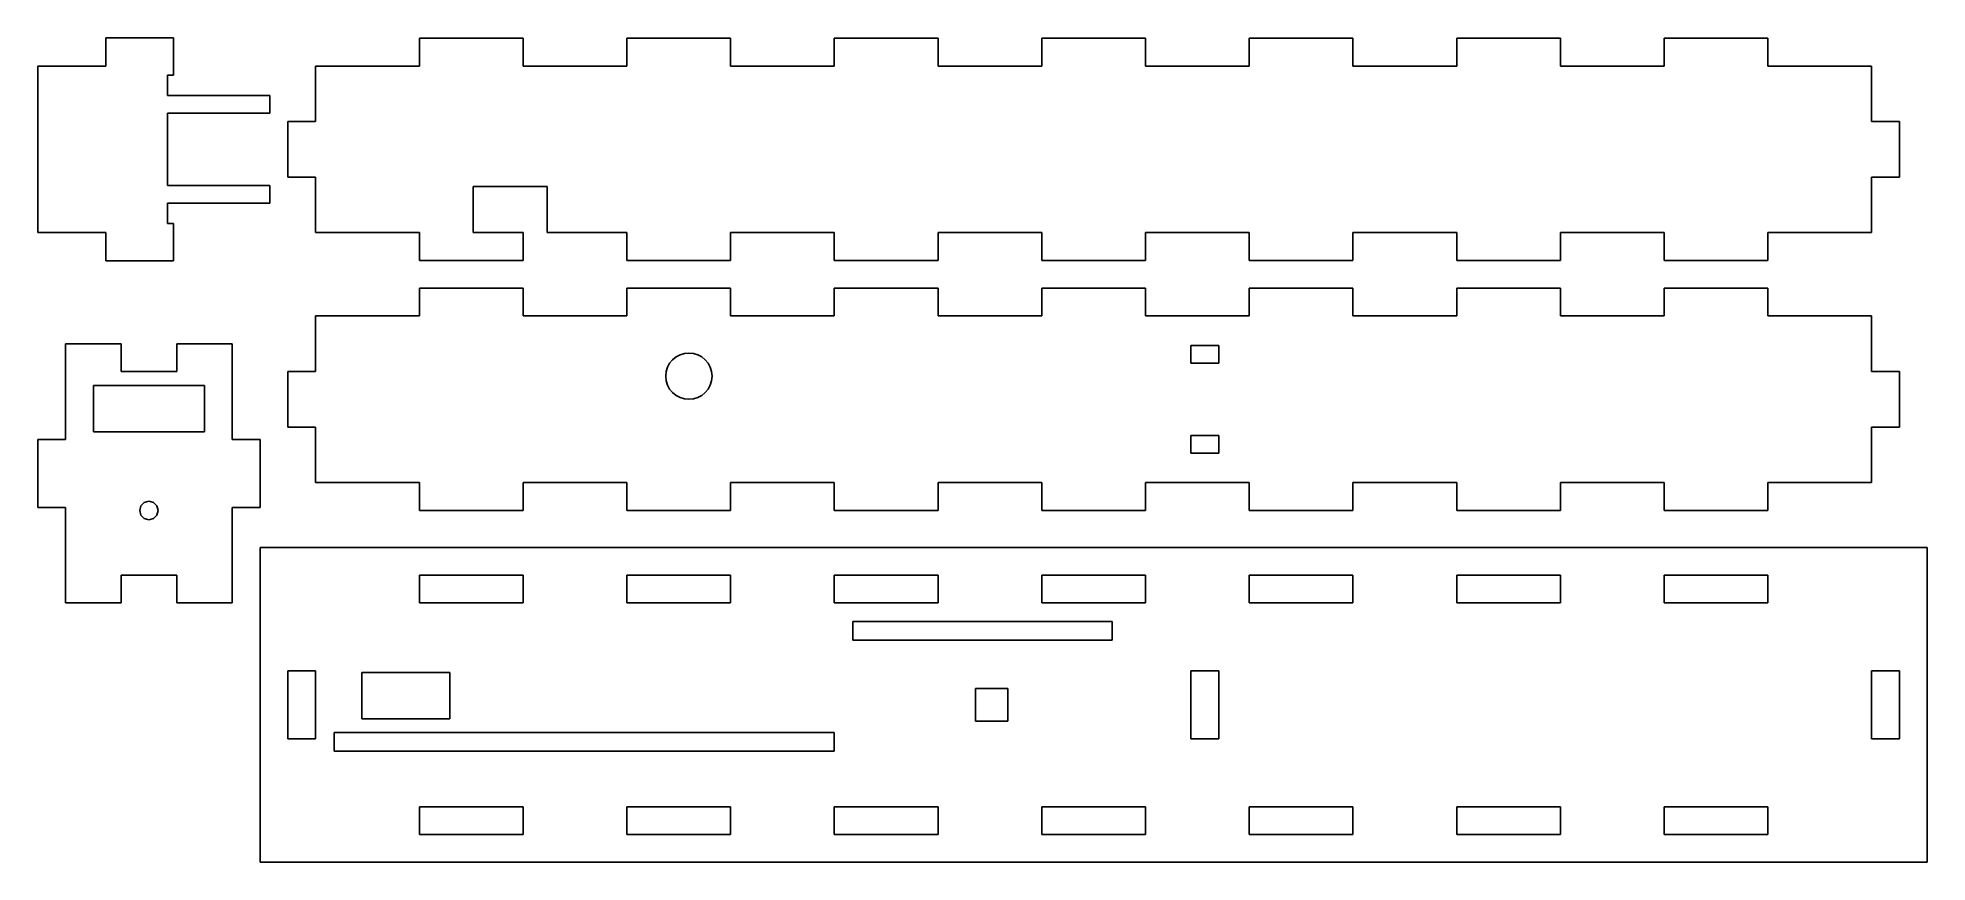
# Model space of a CAD drawing. Extents: x -27 to 177, y -98 to -9.
import ezdxf

# ---------------------------------------------------------------- set-up
doc = ezdxf.new("R2010")
doc.units = 0

msp = doc.modelspace()

# ---------------------------------------------------------------- linework, layer by layer
for p, q in [((-12.33, -8.95), (-19.67, -8.95)), ((-19.67, -8.95), (-19.67, -12)), ((-12.33, -13), (-12.33, -8.95)), ((14.2, -12, 0), (14.2, -9)), ((14.2, -9), (25.4, -9)), ((25.4, -9), (25.4, -12, 0)), ((36.6, -12, 0), (36.6, -9)), ((36.6, -9), (47.8, -9)), ((47.8, -9), (47.8, -12, 0)), ((59, -12, 0), (59, -9)), ((59, -9), (70.2, -9)), ((70.2, -9), (70.2, -12, 0)), ((81.4, -12, 0), (81.4, -9)), ((81.4, -9), (92.6, -9)), ((92.6, -9), (92.6, -12, 0)), ((103.8, -12, 0), (103.8, -9)), ((103.8, -9), (115, -9)), ((115, -9), (115, -12, 0)), ((126.2, -12, 0), (126.2, -9)), ((126.2, -9), (137.4, -9)), ((137.4, -9), (137.4, -12, 0)), ((148.6, -12, 0), (148.6, -9)), ((148.6, -9), (159.8, -9)), ((159.8, -9), (159.8, -12, 0)), ((-19.67, -12), (-27, -12)), ((-27, -30), (-27, -12)), ((3, -12, 0), (14.2, -12, 0)), ((3, -12, 0), (3, -18, 0)), ((25.4, -12, 0), (36.6, -12, 0)), ((47.8, -12, 0), (59, -12, 0)), ((70.2, -12, 0), (81.4, -12, 0)), ((97.5, -12, 0), (92.6, -12, 0)), ((97.5, -12, 0), (100.5, -12, 0)), ((100.5, -12, 0), (103.8, -12, 0)), ((115, -12, 0), (126.2, -12, 0)), ((137.4, -12, 0), (148.6, -12, 0)), ((159.8, -12, 0), (171, -12, 0)), ((171, -12, 0), (171, -18, 0)), ((-13, -13, 0), (-12.33, -13)), ((-13, -13, 0), (-13, -15.2, 0)), ((-1.95, -15.2, 0), (-13, -15.2, 0)), ((-1.95, -17.1, 0), (-1.95, -15.2, 0)), ((-13, -24.9, 0), (-13, -17.1, 0)), ((-13, -17.1, 0), (-1.95, -17.1, 0)), ((0, -24, 0), (0, -18, 0)), ((0, -18, 0), (3, -18, 0)), ((171, -18, 0), (174, -18, 0)), ((174, -18, 0), (174, -24, 0)), ((3, -24, 0), (0, -24, 0)), ((3, -30, 0), (3, -24, 0)), ((174, -24, 0), (171, -24, 0)), ((171, -24, 0), (171, -30, 0)), ((-1.95, -24.9, 0), (-13, -24.9, 0)), ((-1.95, -26.8, 0), (-1.95, -24.9, 0)), ((20, -25, 0), (20, -30, 0)), ((20, -25, 0), (28, -25, 0)), ((28, -25, 0), (28, -30, 0)), ((-13, -29, 0), (-13, -26.8, 0)), ((-13, -26.8, 0), (-1.95, -26.8, 0)), ((-27, -30), (-19.67, -30)), ((-19.67, -30), (-19.67, -33.05)), ((-12.33, -29), (-13, -29, 0)), ((-12.33, -33.05), (-12.33, -29)), ((14.2, -30, 0), (3, -30, 0)), ((14.2, -33, 0), (14.2, -30, 0)), ((25.4, -30, 0), (20, -30, 0)), ((25.4, -30, 0), (25.4, -33, 0)), ((36.6, -30, 0), (28, -30, 0)), ((36.6, -33, 0), (36.6, -30, 0)), ((59, -30, 0), (47.8, -30, 0)), ((47.8, -30, 0), (47.8, -33, 0)), ((59, -33, 0), (59, -30, 0)), ((81.4, -30, 0), (70.2, -30, 0)), ((70.2, -30, 0), (70.2, -33, 0)), ((81.4, -33, 0), (81.4, -30, 0)), ((97.5, -30, 0), (92.6, -30, 0)), ((92.6, -30, 0), (92.6, -33, 0)), ((97.5, -30, 0), (100.5, -30, 0)), ((100.5, -30, 0), (103.8, -30, 0)), ((103.8, -33, 0), (103.8, -30, 0)), ((126.2, -30, 0), (115, -30, 0)), ((115, -30, 0), (115, -33, 0)), ((126.2, -33, 0), (126.2, -30, 0)), ((148.6, -30, 0), (137.4, -30, 0)), ((137.4, -30, 0), (137.4, -33, 0)), ((148.6, -33, 0), (148.6, -30, 0)), ((171, -30, 0), (159.8, -30, 0)), ((159.8, -30, 0), (159.8, -33, 0)), ((-19.67, -33.05), (-12.33, -33.05)), ((25.4, -33, 0), (14.2, -33, 0)), ((47.8, -33, 0), (36.6, -33, 0)), ((70.2, -33, 0), (59, -33, 0)), ((92.6, -33, 0), (81.4, -33, 0)), ((115, -33, 0), (103.8, -33, 0)), ((137.4, -33, 0), (126.2, -33, 0)), ((159.8, -33, 0), (148.6, -33, 0)), ((14.2, -39, 0), (14.2, -36)), ((14.2, -36), (25.4, -36)), ((25.4, -36), (25.4, -39, 0)), ((36.6, -39, 0), (36.6, -36)), ((36.6, -36), (47.8, -36)), ((47.8, -36), (47.8, -39, 0)), ((59, -39, 0), (59, -36)), ((59, -36), (70.2, -36)), ((70.2, -36), (70.2, -39, 0)), ((81.4, -39, 0), (81.4, -36)), ((81.4, -36), (92.6, -36)), ((92.6, -36), (92.6, -39, 0)), ((103.8, -39, 0), (103.8, -36)), ((103.8, -36), (115, -36)), ((115, -36), (115, -39, 0)), ((126.2, -39, 0), (126.2, -36)), ((126.2, -36), (137.4, -36)), ((137.4, -36), (137.4, -39, 0)), ((148.6, -39, 0), (148.6, -36)), ((148.6, -36), (159.8, -36)), ((159.8, -36), (159.8, -39, 0)), ((3, -39, 0), (14.2, -39, 0)), ((3, -39, 0), (3, -45, 0)), ((25.4, -39, 0), (36.6, -39, 0)), ((47.8, -39, 0), (59, -39, 0)), ((70.2, -39, 0), (81.4, -39, 0)), ((92.6, -39, 0), (103.8, -39, 0)), ((115, -39, 0), (126.2, -39, 0)), ((137.4, -39, 0), (148.6, -39, 0)), ((159.8, -39, 0), (171, -39, 0)), ((171, -39, 0), (171, -45, 0)), ((-18, -42), (-24, -42)), ((-24, -42), (-24, -52.33)), ((-18, -45), (-18, -42)), ((-6, -42), (-12, -42)), ((-12, -42), (-12, -45)), ((-6, -52.33), (-6, -42)), ((97.5, -42.2, 0), (97.5, -44.1, 0)), ((97.5, -42.2, 0), (100.5, -42.2, 0)), ((100.5, -42.2, 0), (100.5, -44.1, 0)), ((40.85, -45.01, 0), (40.99, -44.54, 0)), ((41.22, -44.11, 0), (40.99, -44.54, 0)), ((41.22, -44.11, 0), (41.53, -43.73, 0)), ((41.53, -43.73, 0), (41.91, -43.42, 0)), ((42.34, -43.19, 0), (41.91, -43.42, 0)), ((42.34, -43.19, 0), (42.81, -43.05, 0)), ((43.3, -43, 0), (42.81, -43.05, 0)), ((43.79, -43.05, 0), (43.3, -43, 0)), ((43.79, -43.05, 0), (44.26, -43.19, 0)), ((44.69, -43.42, 0), (44.26, -43.19, 0)), ((44.69, -43.42, 0), (45.07, -43.73, 0)), ((45.38, -44.11, 0), (45.07, -43.73, 0)), ((45.38, -44.11, 0), (45.61, -44.54, 0)), ((45.75, -45.01, 0), (45.61, -44.54, 0)), ((97.5, -44.1, 0), (100.5, -44.1, 0)), ((-21, -46.5), (-21, -51.5)), ((-21, -46.5), (-18.61, -46.5)), ((-18.61, -46.5), (-11.39, -46.5)), ((-12, -45), (-18, -45)), ((-9, -46.5), (-11.39, -46.5)), ((-9, -46.5), (-9, -51.5)), ((0, -51, 0), (0, -45, 0)), ((0, -45, 0), (3, -45, 0)), ((40.8, -45.5, 0), (40.85, -45.01, 0)), ((40.8, -45.5, 0), (40.85, -45.99, 0)), ((40.85, -45.99, 0), (40.99, -46.46, 0)), ((41.22, -46.89, 0), (40.99, -46.46, 0)), ((41.22, -46.89, 0), (41.53, -47.27, 0)), ((45.38, -46.89, 0), (45.07, -47.27, 0)), ((45.38, -46.89, 0), (45.61, -46.46, 0)), ((45.75, -45.99, 0), (45.61, -46.46, 0)), ((45.8, -45.5, 0), (45.75, -45.01, 0)), ((45.8, -45.5, 0), (45.75, -45.99, 0)), ((171, -45, 0), (174, -45, 0)), ((174, -45, 0), (174, -51, 0)), ((41.53, -47.27, 0), (41.91, -47.58, 0)), ((41.91, -47.58, 0), (42.34, -47.81, 0)), ((42.34, -47.81, 0), (42.81, -47.95, 0)), ((43.3, -48, 0), (42.81, -47.95, 0)), ((43.3, -48, 0), (43.79, -47.95, 0)), ((44.26, -47.81, 0), (43.79, -47.95, 0)), ((44.26, -47.81, 0), (44.69, -47.58, 0)), ((44.69, -47.58, 0), (45.07, -47.27, 0)), ((3, -51, 0), (0, -51, 0)), ((3, -57, 0), (3, -51, 0)), ((174, -51, 0), (171, -51, 0)), ((171, -51, 0), (171, -57, 0)), ((-24, -52.33), (-27, -52.33)), ((-27, -52.33), (-27, -59.67)), ((-21, -51.5), (-9, -51.5)), ((-3, -52.33), (-6, -52.33)), ((-3, -59.67), (-3, -52.33)), ((97.5, -51.9, 0), (100.5, -51.9, 0)), ((97.5, -53.8, 0), (97.5, -51.9, 0)), ((100.5, -51.9, 0), (100.5, -53.8, 0)), ((97.5, -53.8, 0), (100.5, -53.8, 0)), ((14.2, -57, 0), (3, -57, 0)), ((14.2, -60, 0), (14.2, -57, 0)), ((36.6, -57, 0), (25.4, -57, 0)), ((25.4, -57, 0), (25.4, -60, 0)), ((36.6, -60, 0), (36.6, -57, 0)), ((59, -57, 0), (47.8, -57, 0)), ((47.8, -57, 0), (47.8, -60, 0)), ((59, -60, 0), (59, -57, 0)), ((81.4, -57, 0), (70.2, -57, 0)), ((70.2, -57, 0), (70.2, -60, 0)), ((81.4, -60, 0), (81.4, -57, 0)), ((103.8, -57, 0), (92.6, -57, 0)), ((92.6, -57, 0), (92.6, -60, 0)), ((103.8, -60, 0), (103.8, -57, 0)), ((126.2, -57, 0), (115, -57, 0)), ((115, -57, 0), (115, -60, 0)), ((126.2, -60, 0), (126.2, -57, 0)), ((148.6, -57, 0), (137.4, -57, 0)), ((137.4, -57, 0), (137.4, -60, 0)), ((148.6, -60, 0), (148.6, -57, 0)), ((171, -57, 0), (159.8, -57, 0)), ((159.8, -57, 0), (159.8, -60, 0)), ((-15.5, -59.13), (-15.87, -59.5)), ((-15, -59), (-15.5, -59.13)), ((-15, -59), (-14.5, -59.13)), ((-14.13, -59.5), (-14.5, -59.13)), ((-27, -59.67), (-24, -59.67)), ((-24, -70), (-24, -59.67)), ((-15.87, -59.5), (-16, -60)), ((-16, -60), (-15.87, -60.5)), ((-15.87, -60.5), (-15.5, -60.87)), ((-15.5, -60.87), (-15, -61)), ((-15, -61), (-14.5, -60.87)), ((-14.5, -60.87), (-14.13, -60.5)), ((-14, -60), (-14.13, -59.5)), ((-14.13, -60.5), (-14, -60)), ((-6, -70), (-6, -59.67)), ((-6, -59.67), (-3, -59.67)), ((25.4, -60, 0), (14.2, -60, 0)), ((47.8, -60, 0), (36.6, -60, 0)), ((70.2, -60, 0), (59, -60, 0)), ((92.6, -60, 0), (81.4, -60, 0)), ((115, -60, 0), (103.8, -60, 0)), ((137.4, -60, 0), (126.2, -60, 0)), ((159.8, -60, 0), (148.6, -60, 0)), ((-3, -64, 0), (177, -64, 0)), ((-3, -64, 0), (-3, -98, 0)), ((177, -64, 0), (177, -98, 0)), ((-18, -70), (-18, -67)), ((-18, -67), (-12, -67)), ((-12, -67), (-12, -70)), ((14.2, -67), (20, -67)), ((14.2, -70, 0), (14.2, -67)), ((25.4, -67), (20, -67)), ((25.4, -70, 0), (25.4, -67)), ((36.6, -67), (36.6, -70, 0)), ((36.6, -67), (47.8, -67)), ((47.8, -67), (47.8, -70, 0)), ((59, -67), (70.2, -67)), ((59, -67), (59, -70, 0)), ((70.2, -67), (70.2, -70, 0)), ((81.4, -67), (81.4, -70, 0)), ((81.4, -67), (92.6, -67)), ((92.6, -67), (92.6, -70, 0)), ((103.8, -70, 0), (103.8, -67)), ((103.8, -67), (115, -67)), ((115, -67), (115, -70, 0)), ((126.2, -70, 0), (126.2, -67)), ((126.2, -67), (137.4, -67)), ((137.4, -67), (137.4, -70, 0)), ((148.6, -67), (148.6, -70, 0)), ((148.6, -67), (159.8, -67)), ((159.8, -67), (159.8, -70, 0)), ((-24, -70), (-18, -70)), ((-12, -70), (-6, -70)), ((14.2, -70, 0), (20, -70, 0)), ((25.4, -70, 0), (20, -70, 0)), ((36.6, -70, 0), (47.8, -70, 0)), ((59, -70, 0), (70.2, -70, 0)), ((81.4, -70, 0), (92.6, -70, 0)), ((103.8, -70, 0), (115, -70, 0)), ((126.2, -70, 0), (137.4, -70, 0)), ((148.6, -70, 0), (159.8, -70, 0)), ((61, -72, 0), (69.18, -72, 0)), ((61, -74, 0), (61, -72, 0)), ((69.18, -72, 0), (80.38, -72, 0)), ((89, -72, 0), (80.38, -72, 0)), ((89, -74, 0), (89, -72, 0)), ((61, -74, 0), (77.33, -74, 0)), ((79.36, -74, 0), (77.33, -74, 0)), ((89, -74, 0), (79.36, -74, 0)), ((0, -77.33, 0), (3, -77.33, 0)), ((0, -77.33, 0), (0, -84.67, 0)), ((3, -77.33, 0), (3, -84.67, 0)), ((8, -77.5, 0), (17.5, -77.5, 0)), ((8, -82.5, 0), (8, -77.5, 0)), ((17.5, -82.5, 0), (17.5, -77.5, 0)), ((97.5, -77.33, 0), (100.5, -77.33, 0)), ((97.5, -77.33, 0), (97.5, -84.67, 0)), ((100.5, -77.33, 0), (100.5, -84.67, 0)), ((171, -77.33, 0), (174, -77.33, 0)), ((171, -77.33, 0), (171, -84.67, 0)), ((174, -77.33, 0), (174, -84.67, 0)), ((74.25, -79.25, 0), (76.69, -79.25, 0)), ((74.25, -82.75, 0), (74.25, -79.25, 0)), ((77.75, -79.25, 0), (76.69, -79.25, 0)), ((77.75, -82.75, 0), (77.75, -79.25, 0)), ((8, -82.5, 0), (8.48, -82.5, 0)), ((17.5, -82.5, 0), (8.48, -82.5, 0)), ((74.25, -82.75, 0), (77.75, -82.75, 0)), ((0, -84.67, 0), (3, -84.67, 0)), ((5, -84, 0), (8.09, -84, 0)), ((5, -85.98, 0), (5, -84, 0)), ((8.09, -84, 0), (13.18, -84, 0)), ((20, -84, 0), (13.18, -84, 0)), ((22.17, -84, 0), (20, -84, 0)), ((23.36, -84, 0), (22.17, -84, 0)), ((23.36, -84, 0), (28, -84, 0)), ((59, -84, 0), (28, -84, 0)), ((59, -86, 0), (59, -84, 0)), ((97.5, -84.67, 0), (100.5, -84.67, 0)), ((171, -84.67, 0), (174, -84.67, 0)), ((5, -86, 0), (5, -85.98, 0)), ((5, -86, 0), (5.04, -86, 0)), ((5.04, -86, 0), (20, -86, 0)), ((20, -86, 0), (28, -86, 0)), ((59, -86, 0), (28, -86, 0)), ((14.2, -92, 0), (25.4, -92, 0)), ((14.2, -95, 0), (14.2, -92, 0)), ((25.4, -92, 0), (25.4, -95, 0)), ((36.6, -92, 0), (47.8, -92, 0)), ((36.6, -92, 0), (36.6, -95, 0)), ((47.8, -92, 0), (47.8, -95, 0)), ((59, -92, 0), (59, -95, 0)), ((59, -92, 0), (70.2, -92, 0)), ((70.2, -92, 0), (70.2, -95, 0)), ((81.4, -95, 0), (81.4, -92, 0)), ((81.4, -92, 0), (92.6, -92, 0)), ((92.6, -92, 0), (92.6, -95, 0)), ((103.8, -95, 0), (103.8, -92, 0)), ((103.8, -92, 0), (115, -92, 0)), ((115, -92, 0), (115, -95, 0)), ((126.2, -92, 0), (137.4, -92, 0)), ((126.2, -92, 0), (126.2, -95, 0)), ((137.4, -92, 0), (137.4, -95, 0)), ((148.6, -92, 0), (159.8, -92, 0)), ((148.6, -95, 0), (148.6, -92, 0)), ((159.8, -95, 0), (159.8, -92, 0)), ((14.2, -95, 0), (25.4, -95, 0)), ((36.6, -95, 0), (47.8, -95, 0)), ((59, -95, 0), (70.2, -95, 0)), ((81.4, -95, 0), (92.6, -95, 0)), ((103.8, -95, 0), (115, -95, 0)), ((126.2, -95, 0), (137.4, -95, 0)), ((159.8, -95, 0), (148.6, -95, 0)), ((177, -98, 0), (-3, -98, 0))]:
    msp.add_line(p, q)

doc.saveas('drawing.dxf')
